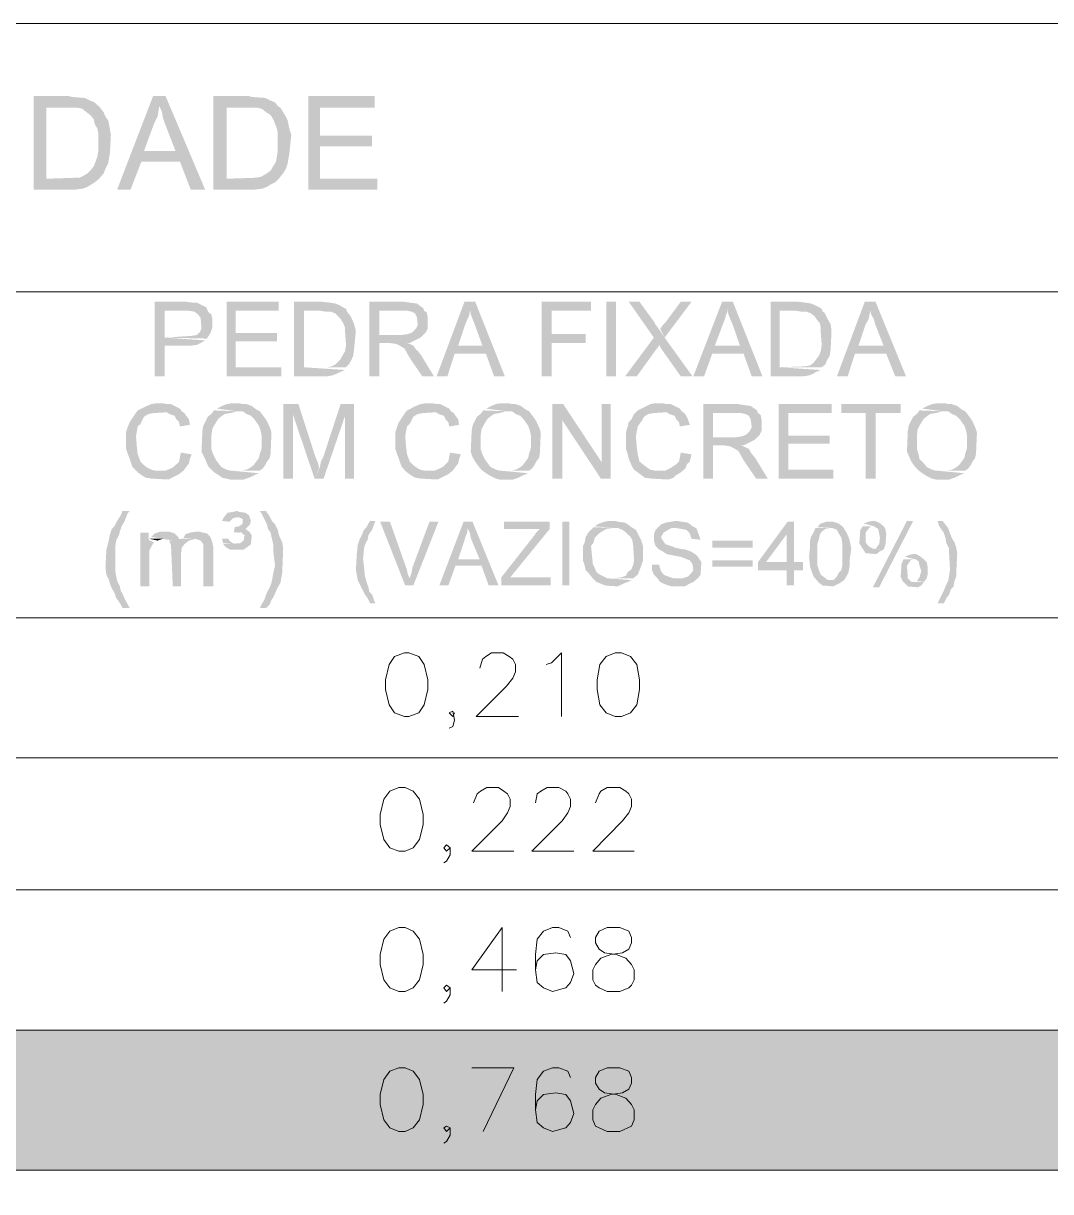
# Model space of a CAD drawing. Header units: feet. Extents: x 203667 to 205527, y 9204857 to 9205156.
# Drawn here: x 204248.004 to 204249.654, y 9205142.311 to 9205144.187 of the extents above; entities that cross this region are included whole.
import ezdxf

# ---------------------------------------------------------------- set-up
doc = ezdxf.new("R2010")
doc.units = ezdxf.units.FT
doc.header["$LTSCALE"] = 0.3
doc.header["$MEASUREMENT"] = 0
doc.layers.add('CALÇADA', color=3, linetype='Continuous')
doc.layers.add('DRENAGEM a executar', color=242, linetype='Continuous', lineweight=30)

msp = doc.modelspace()

# ---------------------------------------------------------------- hatches: boundary and pattern name
at = {"layer": 'CALÇADA'}
h = msp.add_hatch(color=1, dxfattribs=at)
h.dxf.hatch_style = 1
h.paths.add_polyline_path([(204249.5493, 9205142.5705), (204239.2705, 9205142.5705), (204239.2705, 9205142.3455), (204249.5493, 9205142.3455)])
h.paths.add_polyline_path([(204251.0814, 9205142.5705), (204249.5493, 9205142.5705), (204249.5493, 9205142.3455), (204251.0814, 9205142.3455)])
at = {"layer": 'DRENAGEM a executar', "lineweight": 20}
for points in [[(204248.0721, 9205144.0705), (204248.0201, 9205144.0705), (204248.0201, 9205143.9205), (204248.0879, 9205143.9205), (204248.0995, 9205143.922), (204248.1067, 9205143.9249), (204248.1139, 9205143.9292), (204248.1182, 9205143.9321), (204248.1254, 9205143.9378), (204248.0403, 9205143.9378), (204248.0403, 9205144.0518), (204248.0721, 9205144.0518), (204248.124, 9205144.0547), (204248.1182, 9205144.0604), (204248.111, 9205144.0633), (204248.1023, 9205144.0676), (204248.0821, 9205144.0691), (204248.0764, 9205144.0705)], [(204248.124, 9205144.0547), (204248.0721, 9205144.0518), (204248.0908, 9205144.0518), (204248.098, 9205144.0503), (204248.1052, 9205144.0446), (204248.111, 9205144.0402), (204248.1168, 9205144.033), (204248.1182, 9205144.0258), (204248.1225, 9205144.0186), (204248.124, 9205144.01), (204248.124, 9205143.9826), (204248.1225, 9205143.9739), (204248.1196, 9205143.9652), (204248.1168, 9205143.958), (204248.111, 9205143.9508), (204248.1067, 9205143.9465), (204248.0995, 9205143.9422), (204248.0937, 9205143.9393), (204248.085, 9205143.9393), (204248.0403, 9205143.9378), (204248.1254, 9205143.9378), (204248.1326, 9205143.9465), (204248.1355, 9205143.9537), (204248.1398, 9205143.9624), (204248.1413, 9205143.971), (204248.1427, 9205143.9797), (204248.1442, 9205144.0085), (204248.1427, 9205144.0172), (204248.1413, 9205144.0244), (204248.1398, 9205144.0316), (204248.1355, 9205144.0374), (204248.1326, 9205144.0446), (204248.1269, 9205144.0518)], [(204248.2321, 9205144.0705), (204248.212, 9205144.0705), (204248.1543, 9205143.9205), (204248.1759, 9205143.9205), (204248.1932, 9205143.9652), (204248.2552, 9205143.9652), (204248.1975, 9205143.9826), (204248.2134, 9205144.0258), (204248.2192, 9205144.0374), (204248.2206, 9205144.046), (204248.2221, 9205144.0547)], [(204248.2321, 9205144.0705), (204248.2221, 9205144.0547), (204248.2264, 9205144.0446), (204248.2278, 9205144.0359), (204248.2307, 9205144.0273), (204248.248, 9205143.9826), (204248.1975, 9205143.9826), (204248.2552, 9205143.9652), (204248.2725, 9205143.9205), (204248.2956, 9205143.9205)], [(204248.3605, 9205144.0705), (204248.3086, 9205144.0705), (204248.3086, 9205143.9205), (204248.3764, 9205143.9205), (204248.3879, 9205143.922), (204248.3951, 9205143.9249), (204248.4023, 9205143.9292), (204248.4081, 9205143.9321), (204248.4139, 9205143.9378), (204248.3302, 9205143.9378), (204248.3302, 9205144.0518), (204248.3605, 9205144.0518), (204248.4124, 9205144.0547), (204248.4081, 9205144.0604), (204248.4009, 9205144.0633), (204248.3922, 9205144.0676), (204248.3706, 9205144.0691), (204248.3663, 9205144.0705)], [(204248.4124, 9205144.0547), (204248.3605, 9205144.0518), (204248.3793, 9205144.0518), (204248.3865, 9205144.0503), (204248.3937, 9205144.0446), (204248.4009, 9205144.0402), (204248.4052, 9205144.033), (204248.4081, 9205144.0258), (204248.411, 9205144.0186), (204248.4124, 9205144.01), (204248.4124, 9205143.9826), (204248.411, 9205143.9739), (204248.4096, 9205143.9652), (204248.4052, 9205143.958), (204248.4009, 9205143.9508), (204248.3951, 9205143.9465), (204248.385, 9205143.9407), (204248.3749, 9205143.9393), (204248.3302, 9205143.9378), (204248.4139, 9205143.9378), (204248.4211, 9205143.9465), (204248.4254, 9205143.9537), (204248.4283, 9205143.9624), (204248.4297, 9205143.971), (204248.4312, 9205143.9797), (204248.4341, 9205144.0085), (204248.4312, 9205144.0172), (204248.4297, 9205144.0244), (204248.4283, 9205144.0316), (204248.4254, 9205144.0374), (204248.4211, 9205144.0446), (204248.4168, 9205144.0518)], [(204248.5682, 9205144.0705), (204248.4615, 9205144.0705), (204248.4615, 9205143.9205), (204248.5725, 9205143.9205), (204248.5725, 9205143.9378), (204248.4802, 9205143.9378), (204248.4802, 9205143.9898), (204248.5639, 9205143.9898), (204248.5639, 9205144.0071), (204248.4802, 9205144.0071), (204248.4802, 9205144.0518), (204248.5682, 9205144.0518)], [(204248.261, 9205143.7402), (204248.2148, 9205143.7402), (204248.2148, 9205143.6205), (204248.2307, 9205143.6205), (204248.2307, 9205143.6696), (204248.2725, 9205143.6696), (204248.2826, 9205143.671), (204248.2884, 9205143.6739), (204248.2956, 9205143.6782), (204248.2307, 9205143.6826), (204248.2307, 9205143.7258), (204248.2999, 9205143.7258), (204248.2971, 9205143.7316), (204248.2913, 9205143.7345), (204248.2826, 9205143.7388), (204248.2754, 9205143.7388), (204248.2653, 9205143.7402)], [(204248.4139, 9205143.7402), (204248.3302, 9205143.7402), (204248.3302, 9205143.6205), (204248.4182, 9205143.6205), (204248.4182, 9205143.635), (204248.3446, 9205143.635), (204248.3446, 9205143.6768), (204248.411, 9205143.6768), (204248.411, 9205143.6898), (204248.3446, 9205143.6898), (204248.3446, 9205143.7258), (204248.4139, 9205143.7258)], [(204248.4802, 9205143.7402), (204248.4384, 9205143.7402), (204248.4384, 9205143.6205), (204248.4918, 9205143.6205), (204248.5004, 9205143.622), (204248.5076, 9205143.6249), (204248.5134, 9205143.6277), (204248.5206, 9205143.6306), (204248.4543, 9205143.635), (204248.4543, 9205143.7258), (204248.4802, 9205143.7258), (204248.5221, 9205143.7287), (204248.5163, 9205143.7316), (204248.512, 9205143.7345), (204248.5047, 9205143.7374), (204248.4961, 9205143.7388), (204248.4831, 9205143.7402)], [(204248.6115, 9205143.7402), (204248.5596, 9205143.7402), (204248.5596, 9205143.6205), (204248.5754, 9205143.6205), (204248.5754, 9205143.6739), (204248.6245, 9205143.6739), (204248.6302, 9205143.6768), (204248.636, 9205143.6797), (204248.6418, 9205143.6826), (204248.6461, 9205143.6869), (204248.5754, 9205143.6869), (204248.5754, 9205143.7258), (204248.6115, 9205143.7258), (204248.6461, 9205143.7301), (204248.6418, 9205143.733), (204248.636, 9205143.7374), (204248.6245, 9205143.7388), (204248.6158, 9205143.7402)], [(204248.7297, 9205143.7402), (204248.7124, 9205143.7402), (204248.6677, 9205143.6205), (204248.685, 9205143.6205), (204248.6966, 9205143.6566), (204248.747, 9205143.6566), (204248.7023, 9205143.6696), (204248.7139, 9205143.7042), (204248.7168, 9205143.7114), (204248.7196, 9205143.7172), (204248.7211, 9205143.7244), (204248.7211, 9205143.7287)], [(204248.7297, 9205143.7402), (204248.7211, 9205143.7287), (204248.7225, 9205143.7201), (204248.7254, 9205143.7128), (204248.7283, 9205143.7056), (204248.7413, 9205143.6696), (204248.7023, 9205143.6696), (204248.747, 9205143.6566), (204248.76, 9205143.6205), (204248.7773, 9205143.6205)], [(204248.9158, 9205143.7402), (204248.8365, 9205143.7402), (204248.8365, 9205143.6205), (204248.8523, 9205143.6205), (204248.8523, 9205143.6739), (204248.9071, 9205143.6739), (204248.9071, 9205143.6883), (204248.8523, 9205143.6883), (204248.8523, 9205143.7258), (204248.9158, 9205143.7258)], [(204248.9562, 9205143.6205), (204248.9562, 9205143.7402), (204248.9403, 9205143.7402), (204248.9403, 9205143.6205)], [(204248.9937, 9205143.7402), (204248.9764, 9205143.7402), (204249.0168, 9205143.6826), (204249.0254, 9205143.671), (204249.0283, 9205143.6652), (204249.06, 9205143.6205), (204249.0788, 9205143.6205), (204249.0341, 9205143.6826), (204249.0254, 9205143.6955), (204249.0182, 9205143.7056), (204249.0168, 9205143.7085)], [(204249.0773, 9205143.7402), (204249.06, 9205143.7402), (204249.0355, 9205143.7071), (204249.0312, 9205143.7027), (204249.0269, 9205143.697), (204249.0341, 9205143.6826)], [(204249.1437, 9205143.7402), (204249.1264, 9205143.7402), (204249.0802, 9205143.6205), (204249.0975, 9205143.6205), (204249.1105, 9205143.6566), (204249.161, 9205143.6566), (204249.1148, 9205143.6696), (204249.1278, 9205143.7042), (204249.1307, 9205143.7114), (204249.1321, 9205143.7172), (204249.135, 9205143.7244), (204249.135, 9205143.7287)], [(204249.1437, 9205143.7402), (204249.135, 9205143.7287), (204249.1365, 9205143.7201), (204249.1394, 9205143.7128), (204249.1437, 9205143.7027), (204249.1552, 9205143.6696), (204249.1148, 9205143.6696), (204249.161, 9205143.6566), (204249.174, 9205143.6205), (204249.1913, 9205143.6205)], [(204249.2446, 9205143.7402), (204249.2043, 9205143.7402), (204249.2043, 9205143.6205), (204249.2576, 9205143.6205), (204249.2663, 9205143.622), (204249.2735, 9205143.6249), (204249.2778, 9205143.6277), (204249.285, 9205143.6306), (204249.2187, 9205143.635), (204249.2187, 9205143.7258), (204249.2446, 9205143.7258), (204249.2865, 9205143.7287), (204249.2821, 9205143.7316), (204249.2764, 9205143.7345), (204249.2692, 9205143.7374), (204249.2605, 9205143.7388), (204249.249, 9205143.7402)], [(204249.373, 9205143.7402), (204249.3557, 9205143.7402), (204249.311, 9205143.6205), (204249.3283, 9205143.6205), (204249.3398, 9205143.6566), (204249.3903, 9205143.6566), (204249.3456, 9205143.6696), (204249.3571, 9205143.7042), (204249.3615, 9205143.7114), (204249.3629, 9205143.7172), (204249.3644, 9205143.7244), (204249.3644, 9205143.7287)], [(204249.373, 9205143.7402), (204249.3644, 9205143.7287), (204249.3658, 9205143.7201), (204249.3701, 9205143.7128), (204249.373, 9205143.7027), (204249.386, 9205143.6696), (204249.3456, 9205143.6696), (204249.3903, 9205143.6566), (204249.4047, 9205143.6205), (204249.422, 9205143.6205)], [(204248.2999, 9205143.7258), (204248.2624, 9205143.7258), (204248.2696, 9205143.7258), (204248.2783, 9205143.7244), (204248.2841, 9205143.7201), (204248.2884, 9205143.7143), (204248.2898, 9205143.697), (204248.287, 9205143.6912), (204248.2826, 9205143.6869), (204248.274, 9205143.6854), (204248.2307, 9205143.6826), (204248.2985, 9205143.6811), (204248.3043, 9205143.6898), (204248.3071, 9205143.6984), (204248.3071, 9205143.7128), (204248.3057, 9205143.7201), (204248.3014, 9205143.7229)], [(204248.5221, 9205143.7287), (204248.4802, 9205143.7258), (204248.4889, 9205143.7244), (204248.4975, 9205143.7244), (204248.5047, 9205143.7215), (204248.5091, 9205143.7172), (204248.5134, 9205143.7128), (204248.5177, 9205143.7056), (204248.5206, 9205143.6984), (204248.5206, 9205143.6912), (204248.5221, 9205143.671), (204248.5206, 9205143.6609), (204248.5163, 9205143.6537), (204248.5134, 9205143.6479), (204248.5091, 9205143.6436), (204248.5047, 9205143.6393), (204248.499, 9205143.6364), (204248.4918, 9205143.635), (204248.4543, 9205143.635), (204248.5221, 9205143.635), (204248.5264, 9205143.6393), (204248.5307, 9205143.6465), (204248.5336, 9205143.6537), (204248.535, 9205143.6638), (204248.5379, 9205143.6941), (204248.535, 9205143.7042), (204248.5321, 9205143.7114), (204248.5293, 9205143.7172), (204248.5249, 9205143.7229), (204248.5235, 9205143.7244)], [(204248.6461, 9205143.7301), (204248.6115, 9205143.7258), (204248.6201, 9205143.7258), (204248.6273, 9205143.7244), (204248.6331, 9205143.7215), (204248.636, 9205143.7157), (204248.6374, 9205143.7027), (204248.6345, 9205143.697), (204248.6288, 9205143.6912), (204248.6216, 9205143.6883), (204248.6115, 9205143.6869), (204248.5754, 9205143.6869), (204248.6461, 9205143.6869), (204248.6504, 9205143.6912), (204248.6533, 9205143.697), (204248.6533, 9205143.7157), (204248.6519, 9205143.7229), (204248.6475, 9205143.7258)], [(204249.2865, 9205143.7287), (204249.2446, 9205143.7258), (204249.2533, 9205143.7244), (204249.262, 9205143.7244), (204249.2692, 9205143.7215), (204249.2749, 9205143.7172), (204249.2778, 9205143.7128), (204249.2836, 9205143.7056), (204249.285, 9205143.6984), (204249.285, 9205143.6912), (204249.2865, 9205143.671), (204249.285, 9205143.6609), (204249.2821, 9205143.6537), (204249.2778, 9205143.6479), (204249.2735, 9205143.6422), (204249.2677, 9205143.6378), (204249.2591, 9205143.6364), (204249.2187, 9205143.635), (204249.2865, 9205143.635), (204249.2922, 9205143.6393), (204249.2951, 9205143.6465), (204249.2995, 9205143.6537), (204249.3009, 9205143.6638), (204249.3023, 9205143.6941), (204249.3009, 9205143.7042), (204249.2966, 9205143.7114), (204249.2937, 9205143.7172), (204249.2908, 9205143.7229), (204249.2879, 9205143.7244)], [(204249.0168, 9205143.6826), (204248.9706, 9205143.6205), (204248.9894, 9205143.6205), (204249.0196, 9205143.6624), (204249.024, 9205143.6681), (204249.0254, 9205143.671)], [(204248.6201, 9205143.6739), (204248.5927, 9205143.6739), (204248.6028, 9205143.6725), (204248.6086, 9205143.6696), (204248.6158, 9205143.6652), (204248.6187, 9205143.6609), (204248.6216, 9205143.6551), (204248.6259, 9205143.6479), (204248.6446, 9205143.6205), (204248.6634, 9205143.6205), (204248.6432, 9205143.6537), (204248.6389, 9205143.6595), (204248.6345, 9205143.6638), (204248.6302, 9205143.6696), (204248.6245, 9205143.6725)], [(204248.2235, 9205143.5773), (204248.2177, 9205143.5773), (204248.2091, 9205143.5758), (204248.2019, 9205143.5729), (204248.1932, 9205143.5686), (204248.1874, 9205143.5657), (204248.1831, 9205143.56), (204248.1773, 9205143.5513), (204248.1745, 9205143.547), (204248.1716, 9205143.5398), (204248.1687, 9205143.5311), (204248.1687, 9205143.5037), (204248.1716, 9205143.4951), (204248.1745, 9205143.4878), (204248.1788, 9205143.4749), (204248.1831, 9205143.4705), (204248.1874, 9205143.4662), (204248.2221, 9205143.4691), (204248.2148, 9205143.4691), (204248.2091, 9205143.4705), (204248.2033, 9205143.4734), (204248.1975, 9205143.4777), (204248.1918, 9205143.4835), (204248.1874, 9205143.4951), (204248.186, 9205143.5066), (204248.1846, 9205143.5239), (204248.186, 9205143.5326), (204248.1874, 9205143.5398), (204248.1918, 9205143.5441), (204248.1946, 9205143.5499), (204248.1975, 9205143.5556), (204248.2047, 9205143.56), (204248.2134, 9205143.5614), (204248.2581, 9205143.5643), (204248.2552, 9205143.5686), (204248.2466, 9205143.5729), (204248.2408, 9205143.5758), (204248.235, 9205143.5758), (204248.2278, 9205143.5773)], [(204248.3475, 9205143.5773), (204248.3389, 9205143.5773), (204248.3302, 9205143.5758), (204248.323, 9205143.5729), (204248.3144, 9205143.5686), (204248.3475, 9205143.5643), (204248.3562, 9205143.5643), (204248.362, 9205143.56), (204248.3692, 9205143.5571), (204248.3749, 9205143.5513), (204248.3778, 9205143.547), (204248.3821, 9205143.5412), (204248.385, 9205143.5326), (204248.3865, 9205143.5253), (204248.3865, 9205143.5051), (204248.3836, 9205143.4965), (204248.3821, 9205143.4893), (204248.3778, 9205143.4835), (204248.3735, 9205143.4777), (204248.3677, 9205143.4734), (204248.362, 9205143.4705), (204248.3562, 9205143.4691), (204248.3446, 9205143.4691), (204248.3836, 9205143.4691), (204248.3879, 9205143.472), (204248.3922, 9205143.4777), (204248.3951, 9205143.4835), (204248.3995, 9205143.4893), (204248.4009, 9205143.4965), (204248.4023, 9205143.5297), (204248.4009, 9205143.5354), (204248.3951, 9205143.5484), (204248.3922, 9205143.5527), (204248.3879, 9205143.5585), (204248.3836, 9205143.5643), (204248.3778, 9205143.5672), (204248.3706, 9205143.5729), (204248.362, 9205143.5758), (204248.3562, 9205143.5758), (204248.3504, 9205143.5773)], [(204248.4456, 9205143.5758), (204248.4211, 9205143.5758), (204248.4211, 9205143.4561), (204248.437, 9205143.4561), (204248.437, 9205143.5585)], [(204248.4456, 9205143.5758), (204248.437, 9205143.5585), (204248.4716, 9205143.4561), (204248.4788, 9205143.4734), (204248.4773, 9205143.4806), (204248.473, 9205143.4907)], [(204248.535, 9205143.5758), (204248.5134, 9205143.5758), (204248.486, 9205143.4922), (204248.4817, 9205143.4835), (204248.4802, 9205143.4749), (204248.4716, 9205143.4561), (204248.486, 9205143.4561), (204248.5206, 9205143.5571)], [(204248.535, 9205143.5758), (204248.5206, 9205143.5571), (204248.5206, 9205143.4561), (204248.535, 9205143.4561)], [(204248.6562, 9205143.5773), (204248.6504, 9205143.5773), (204248.6418, 9205143.5758), (204248.6345, 9205143.5729), (204248.6259, 9205143.5686), (204248.6201, 9205143.5657), (204248.6158, 9205143.56), (204248.61, 9205143.5513), (204248.6071, 9205143.547), (204248.6043, 9205143.5398), (204248.6014, 9205143.5311), (204248.6014, 9205143.5037), (204248.6043, 9205143.4951), (204248.6071, 9205143.4878), (204248.6115, 9205143.4749), (204248.6158, 9205143.4705), (204248.6201, 9205143.4662), (204248.6547, 9205143.4691), (204248.6475, 9205143.4691), (204248.6418, 9205143.4705), (204248.636, 9205143.4734), (204248.6302, 9205143.4777), (204248.6245, 9205143.4835), (204248.6201, 9205143.4951), (204248.6187, 9205143.5066), (204248.6172, 9205143.5239), (204248.6187, 9205143.5326), (204248.6201, 9205143.5398), (204248.6245, 9205143.5441), (204248.6273, 9205143.5499), (204248.6302, 9205143.5556), (204248.6374, 9205143.56), (204248.6461, 9205143.5614), (204248.6908, 9205143.5643), (204248.6879, 9205143.5686), (204248.6793, 9205143.5729), (204248.6735, 9205143.5758), (204248.6677, 9205143.5758), (204248.6605, 9205143.5773)], [(204248.7802, 9205143.5773), (204248.7716, 9205143.5773), (204248.7629, 9205143.5758), (204248.7557, 9205143.5729), (204248.747, 9205143.5686), (204248.7802, 9205143.5643), (204248.7889, 9205143.5643), (204248.7946, 9205143.56), (204248.8019, 9205143.5571), (204248.8076, 9205143.5513), (204248.8105, 9205143.547), (204248.8148, 9205143.5412), (204248.8177, 9205143.5326), (204248.8192, 9205143.5253), (204248.8192, 9205143.5051), (204248.8163, 9205143.4965), (204248.8148, 9205143.4893), (204248.8105, 9205143.4835), (204248.8062, 9205143.4777), (204248.8004, 9205143.4734), (204248.7946, 9205143.4705), (204248.7889, 9205143.4691), (204248.7773, 9205143.4691), (204248.8163, 9205143.4691), (204248.8206, 9205143.472), (204248.8249, 9205143.4777), (204248.8278, 9205143.4835), (204248.8321, 9205143.4893), (204248.8336, 9205143.4965), (204248.835, 9205143.5297), (204248.8336, 9205143.5354), (204248.8278, 9205143.5484), (204248.8249, 9205143.5527), (204248.8206, 9205143.5585), (204248.8163, 9205143.5643), (204248.8105, 9205143.5672), (204248.8033, 9205143.5729), (204248.7946, 9205143.5758), (204248.7889, 9205143.5758), (204248.7831, 9205143.5773)], [(204248.8711, 9205143.5758), (204248.8538, 9205143.5758), (204248.8538, 9205143.4561), (204248.8696, 9205143.4561), (204248.8696, 9205143.5499)], [(204248.8711, 9205143.5758), (204248.8696, 9205143.5499), (204248.9317, 9205143.4561), (204248.9331, 9205143.4821)], [(204248.9475, 9205143.5758), (204248.9331, 9205143.5758), (204248.9331, 9205143.4821), (204248.9317, 9205143.4561), (204248.9475, 9205143.4561)], [(204249.0269, 9205143.5773), (204249.0196, 9205143.5773), (204249.011, 9205143.5758), (204249.0052, 9205143.5729), (204248.9966, 9205143.5686), (204248.9908, 9205143.5657), (204248.985, 9205143.56), (204248.9807, 9205143.5513), (204248.9764, 9205143.547), (204248.9749, 9205143.5398), (204248.972, 9205143.5311), (204248.972, 9205143.5037), (204248.9749, 9205143.4951), (204248.9764, 9205143.4878), (204248.9821, 9205143.4749), (204248.985, 9205143.4705), (204248.9908, 9205143.4662), (204249.0254, 9205143.4691), (204249.0182, 9205143.4691), (204249.011, 9205143.4705), (204249.0067, 9205143.4734), (204249.0009, 9205143.4777), (204248.9937, 9205143.4835), (204248.9908, 9205143.4951), (204248.9894, 9205143.5066), (204248.9879, 9205143.5239), (204248.9894, 9205143.5326), (204248.9908, 9205143.5398), (204248.9937, 9205143.5441), (204248.998, 9205143.5499), (204249.0009, 9205143.5556), (204249.0081, 9205143.56), (204249.0168, 9205143.5614), (204249.0615, 9205143.5643), (204249.0586, 9205143.5686), (204249.0499, 9205143.5729), (204249.0442, 9205143.5758), (204249.037, 9205143.5758), (204249.0312, 9205143.5773)], [(204249.148, 9205143.5758), (204249.0961, 9205143.5758), (204249.0961, 9205143.4561), (204249.112, 9205143.4561), (204249.112, 9205143.5095), (204249.161, 9205143.5095), (204249.1668, 9205143.5124), (204249.1725, 9205143.5152), (204249.1783, 9205143.5181), (204249.1826, 9205143.5225), (204249.112, 9205143.5225), (204249.112, 9205143.5614), (204249.148, 9205143.5614), (204249.1826, 9205143.5657), (204249.1783, 9205143.5686), (204249.1725, 9205143.5729), (204249.161, 9205143.5744), (204249.1523, 9205143.5758)], [(204249.3023, 9205143.5758), (204249.2172, 9205143.5758), (204249.2172, 9205143.4561), (204249.3052, 9205143.4561), (204249.3052, 9205143.4705), (204249.2331, 9205143.4705), (204249.2331, 9205143.5124), (204249.2995, 9205143.5124), (204249.2995, 9205143.5253), (204249.2331, 9205143.5253), (204249.2331, 9205143.5614), (204249.3023, 9205143.5614)], [(204249.4134, 9205143.5758), (204249.3182, 9205143.5758), (204249.3182, 9205143.5614), (204249.3571, 9205143.5614), (204249.3571, 9205143.4561), (204249.373, 9205143.4561), (204249.373, 9205143.5614), (204249.4134, 9205143.5614)], [(204249.4812, 9205143.5773), (204249.4725, 9205143.5773), (204249.4639, 9205143.5758), (204249.4567, 9205143.5729), (204249.448, 9205143.5686), (204249.4812, 9205143.5643), (204249.4898, 9205143.5643), (204249.4956, 9205143.56), (204249.5028, 9205143.5571), (204249.5086, 9205143.5513), (204249.5115, 9205143.547), (204249.5158, 9205143.5412), (204249.5187, 9205143.5326), (204249.5201, 9205143.5253), (204249.5201, 9205143.5051), (204249.5172, 9205143.4965), (204249.5158, 9205143.4893), (204249.5115, 9205143.4835), (204249.5071, 9205143.4777), (204249.5014, 9205143.4734), (204249.4956, 9205143.4705), (204249.4898, 9205143.4691), (204249.4783, 9205143.4691), (204249.5172, 9205143.4691), (204249.5216, 9205143.472), (204249.5259, 9205143.4777), (204249.5288, 9205143.4835), (204249.5331, 9205143.4893), (204249.5345, 9205143.4965), (204249.536, 9205143.5297), (204249.5345, 9205143.5354), (204249.5288, 9205143.5484), (204249.5259, 9205143.5527), (204249.5216, 9205143.5585), (204249.5172, 9205143.5643), (204249.5115, 9205143.5672), (204249.5043, 9205143.5729), (204249.4956, 9205143.5758), (204249.4898, 9205143.5758), (204249.4841, 9205143.5773)], [(204248.2581, 9205143.5643), (204248.2235, 9205143.5643), (204248.2321, 9205143.5643), (204248.2379, 9205143.56), (204248.2466, 9205143.5571), (204248.2495, 9205143.5513), (204248.2538, 9205143.547), (204248.2552, 9205143.5398), (204248.2711, 9205143.5426), (204248.2696, 9205143.5513), (204248.2653, 9205143.5571), (204248.2624, 9205143.5614)], [(204248.31, 9205143.5657), (204248.3057, 9205143.56), (204248.2999, 9205143.5556), (204248.2971, 9205143.5499), (204248.2927, 9205143.5412), (204248.2913, 9205143.5326), (204248.2898, 9205143.4994), (204248.2956, 9205143.4878), (204248.2985, 9205143.4806), (204248.3014, 9205143.4749), (204248.3057, 9205143.4705), (204248.31, 9205143.4662), (204248.3172, 9205143.4619), (204248.323, 9205143.4576), (204248.3302, 9205143.4561), (204248.336, 9205143.4547), (204248.3576, 9205143.4547), (204248.3663, 9205143.4576), (204248.3749, 9205143.4619), (204248.3821, 9205143.4648), (204248.336, 9205143.4691), (204248.3302, 9205143.4705), (204248.3216, 9205143.4749), (204248.3172, 9205143.4806), (204248.3129, 9205143.4864), (204248.3086, 9205143.4951), (204248.3057, 9205143.5037), (204248.3057, 9205143.5253), (204248.3071, 9205143.5354), (204248.31, 9205143.5412), (204248.3144, 9205143.5484), (204248.3172, 9205143.5527), (204248.323, 9205143.5571), (204248.3273, 9205143.56), (204248.336, 9205143.5614), (204248.3475, 9205143.5643)], [(204248.6908, 9205143.5643), (204248.6562, 9205143.5643), (204248.6648, 9205143.5643), (204248.6706, 9205143.56), (204248.6793, 9205143.5571), (204248.6821, 9205143.5513), (204248.6865, 9205143.547), (204248.6879, 9205143.5398), (204248.7038, 9205143.5426), (204248.7023, 9205143.5513), (204248.698, 9205143.5571), (204248.6951, 9205143.5614)], [(204248.7427, 9205143.5657), (204248.7384, 9205143.56), (204248.7326, 9205143.5556), (204248.7297, 9205143.5499), (204248.7254, 9205143.5412), (204248.724, 9205143.5326), (204248.7225, 9205143.4994), (204248.7254, 9205143.4907), (204248.7297, 9205143.4835), (204248.7326, 9205143.4792), (204248.737, 9205143.4734), (204248.7413, 9205143.4691), (204248.747, 9205143.4648), (204248.7543, 9205143.4604), (204248.7629, 9205143.4561), (204248.7687, 9205143.4547), (204248.7903, 9205143.4547), (204248.799, 9205143.4576), (204248.8076, 9205143.4619), (204248.8148, 9205143.4648), (204248.7687, 9205143.4691), (204248.7629, 9205143.4705), (204248.7543, 9205143.4749), (204248.7499, 9205143.4806), (204248.7456, 9205143.4864), (204248.7413, 9205143.4951), (204248.7384, 9205143.5037), (204248.7384, 9205143.5253), (204248.7398, 9205143.5354), (204248.7427, 9205143.5412), (204248.747, 9205143.5484), (204248.7499, 9205143.5527), (204248.7557, 9205143.5571), (204248.76, 9205143.56), (204248.7687, 9205143.5614), (204248.7802, 9205143.5643)], [(204249.0615, 9205143.5643), (204249.0269, 9205143.5643), (204249.0355, 9205143.5643), (204249.0413, 9205143.56), (204249.0499, 9205143.5571), (204249.0528, 9205143.5513), (204249.0571, 9205143.547), (204249.0586, 9205143.5398), (204249.0745, 9205143.5426), (204249.0716, 9205143.5513), (204249.0687, 9205143.5571), (204249.0658, 9205143.5614)], [(204249.1826, 9205143.5657), (204249.148, 9205143.5614), (204249.1567, 9205143.5614), (204249.1639, 9205143.56), (204249.1696, 9205143.5571), (204249.1725, 9205143.5513), (204249.174, 9205143.5383), (204249.1711, 9205143.5326), (204249.1653, 9205143.5268), (204249.1581, 9205143.5239), (204249.148, 9205143.5225), (204249.112, 9205143.5225), (204249.1826, 9205143.5225), (204249.187, 9205143.5268), (204249.1898, 9205143.5326), (204249.1898, 9205143.5513), (204249.1884, 9205143.5585), (204249.1841, 9205143.5614)], [(204249.4437, 9205143.5657), (204249.4394, 9205143.56), (204249.4336, 9205143.5556), (204249.4307, 9205143.5499), (204249.4264, 9205143.5412), (204249.4249, 9205143.5326), (204249.4235, 9205143.4994), (204249.4307, 9205143.4835), (204249.4336, 9205143.4792), (204249.4379, 9205143.4734), (204249.4422, 9205143.4691), (204249.448, 9205143.4648), (204249.4552, 9205143.4604), (204249.4639, 9205143.4561), (204249.4696, 9205143.4547), (204249.4913, 9205143.4547), (204249.4999, 9205143.4576), (204249.5086, 9205143.4619), (204249.5158, 9205143.4648), (204249.4696, 9205143.4691), (204249.4639, 9205143.4705), (204249.4552, 9205143.4749), (204249.4509, 9205143.4806), (204249.4437, 9205143.4878), (204249.4422, 9205143.4951), (204249.4394, 9205143.5037), (204249.4394, 9205143.5253), (204249.4408, 9205143.5354), (204249.4437, 9205143.5412), (204249.448, 9205143.5484), (204249.4509, 9205143.5527), (204249.4567, 9205143.5571), (204249.461, 9205143.56), (204249.4696, 9205143.5614), (204249.4812, 9205143.5643)], [(204248.2567, 9205143.4979), (204248.2552, 9205143.4907), (204248.2538, 9205143.4835), (204248.2495, 9205143.4792), (204248.2451, 9205143.4749), (204248.2394, 9205143.472), (204248.2321, 9205143.4691), (204248.2221, 9205143.4691), (204248.1874, 9205143.4662), (204248.1932, 9205143.4619), (204248.2004, 9205143.4576), (204248.2105, 9205143.4561), (204248.2365, 9205143.4547), (204248.248, 9205143.4604), (204248.2538, 9205143.4633), (204248.261, 9205143.4691), (204248.2653, 9205143.4749), (204248.2696, 9205143.4806), (204248.2711, 9205143.4878), (204248.274, 9205143.4951)], [(204248.6894, 9205143.4979), (204248.6879, 9205143.4907), (204248.6865, 9205143.4835), (204248.6821, 9205143.4792), (204248.6778, 9205143.4749), (204248.672, 9205143.472), (204248.6648, 9205143.4691), (204248.6547, 9205143.4691), (204248.6201, 9205143.4662), (204248.6259, 9205143.4619), (204248.6331, 9205143.4576), (204248.6432, 9205143.4561), (204248.6692, 9205143.4547), (204248.6807, 9205143.4604), (204248.6865, 9205143.4633), (204248.6937, 9205143.4691), (204248.698, 9205143.4749), (204248.7023, 9205143.4806), (204248.7038, 9205143.4878), (204248.7067, 9205143.4951)], [(204249.06, 9205143.4979), (204249.0586, 9205143.4907), (204249.0571, 9205143.4835), (204249.0528, 9205143.4792), (204249.0442, 9205143.4734), (204249.0355, 9205143.4691), (204249.0254, 9205143.4691), (204248.9908, 9205143.4662), (204248.9966, 9205143.4619), (204249.0023, 9205143.4576), (204249.0139, 9205143.4561), (204249.0398, 9205143.4547), (204249.0485, 9205143.4576), (204249.0528, 9205143.4619), (204249.06, 9205143.4662), (204249.0672, 9205143.472), (204249.0701, 9205143.4792), (204249.0745, 9205143.4835), (204249.0773, 9205143.4951)], [(204249.1567, 9205143.5095), (204249.1293, 9205143.5095), (204249.1394, 9205143.508), (204249.1451, 9205143.5051), (204249.1523, 9205143.5008), (204249.1552, 9205143.4965), (204249.1581, 9205143.4907), (204249.1624, 9205143.4835), (204249.1812, 9205143.4561), (204249.1999, 9205143.4561), (204249.1797, 9205143.4893), (204249.1725, 9205143.4979), (204249.1696, 9205143.5037), (204249.1639, 9205143.5066), (204249.161, 9205143.508)], [(204248.1745, 9205143.4042), (204248.1629, 9205143.4042), (204248.16, 9205143.397), (204248.1543, 9205143.3883), (204248.1499, 9205143.3797), (204248.1456, 9205143.3753), (204248.1427, 9205143.3667), (204248.1413, 9205143.3595), (204248.1398, 9205143.3523), (204248.137, 9205143.3422), (204248.1355, 9205143.3133), (204248.137, 9205143.3018), (204248.1413, 9205143.2931), (204248.1427, 9205143.2874), (204248.1456, 9205143.2802), (204248.1499, 9205143.2729), (204248.1528, 9205143.2643), (204248.1571, 9205143.2585), (204248.16, 9205143.2542), (204248.1629, 9205143.2484), (204248.1745, 9205143.2484), (204248.1687, 9205143.2585), (204248.1658, 9205143.2643), (204248.1629, 9205143.2715), (204248.16, 9205143.2758), (204248.1586, 9205143.283), (204248.1543, 9205143.2917), (204248.1528, 9205143.2989), (204248.1514, 9205143.3076), (204248.1514, 9205143.3234), (204248.1514, 9205143.3306), (204248.1514, 9205143.3479), (204248.1528, 9205143.3566), (204248.1571, 9205143.3652), (204248.1586, 9205143.371), (204248.1615, 9205143.3797), (204248.1658, 9205143.3869), (204248.1687, 9205143.3941), (204248.1716, 9205143.4013)], [(204248.3475, 9205143.4042), (204248.3403, 9205143.4027), (204248.3317, 9205143.4013), (204248.3259, 9205143.3941), (204248.3504, 9205143.3941), (204248.3562, 9205143.3912), (204248.3562, 9205143.384), (204248.3504, 9205143.3797), (204248.3432, 9205143.3782), (204248.3418, 9205143.3696), (204248.3663, 9205143.371), (204248.3605, 9205143.3753), (204248.3677, 9205143.3826), (204248.3692, 9205143.3883), (204248.3663, 9205143.397), (204248.3605, 9205143.4013), (204248.3504, 9205143.4027)], [(204248.3937, 9205143.4042), (204248.3836, 9205143.4042), (204248.3865, 9205143.3999), (204248.3922, 9205143.3883), (204248.3951, 9205143.3826), (204248.3966, 9205143.3753), (204248.4009, 9205143.3696), (204248.4023, 9205143.3624), (204248.4038, 9205143.3566), (204248.4052, 9205143.3494), (204248.4052, 9205143.3393), (204248.4081, 9205143.3162), (204248.4052, 9205143.3047), (204248.4038, 9205143.296), (204248.4023, 9205143.2888), (204248.3995, 9205143.2816), (204248.3937, 9205143.2701), (204248.3908, 9205143.2614), (204248.3865, 9205143.2542), (204248.3836, 9205143.2484), (204248.3937, 9205143.2484), (204248.3995, 9205143.2542), (204248.4023, 9205143.2614), (204248.4052, 9205143.2657), (204248.4124, 9205143.2816), (204248.4168, 9205143.2888), (204248.4182, 9205143.2975), (204248.4196, 9205143.3047), (204248.4211, 9205143.3436), (204248.4196, 9205143.3537), (204248.4168, 9205143.3595), (204248.4139, 9205143.3667), (204248.4124, 9205143.3739), (204248.4081, 9205143.3826), (204248.4038, 9205143.3869), (204248.4009, 9205143.3927), (204248.3966, 9205143.3999), (204248.3951, 9205143.4013)], [(204248.3259, 9205143.3941), (204248.323, 9205143.3883), (204248.3346, 9205143.3869), (204248.3403, 9205143.3927), (204248.3475, 9205143.3941)], [(204248.5696, 9205143.3883), (204248.561, 9205143.3883), (204248.5581, 9205143.384), (204248.5552, 9205143.3782), (204248.5509, 9205143.3739), (204248.548, 9205143.3667), (204248.5437, 9205143.358), (204248.5408, 9205143.3494), (204248.5394, 9205143.335), (204248.5379, 9205143.309), (204248.5394, 9205143.3018), (204248.5408, 9205143.2931), (204248.5466, 9205143.2816), (204248.5495, 9205143.2758), (204248.5523, 9205143.2701), (204248.5567, 9205143.2643), (204248.561, 9205143.2556), (204248.5696, 9205143.2556), (204248.5668, 9205143.2614), (204248.5639, 9205143.2701), (204248.5596, 9205143.2744), (204248.5581, 9205143.2816), (204248.5552, 9205143.2902), (204248.5523, 9205143.3003), (204248.5509, 9205143.3148), (204248.5495, 9205143.3277), (204248.5509, 9205143.3422), (204248.5523, 9205143.3494), (204248.5567, 9205143.358), (204248.5581, 9205143.3652), (204248.5639, 9205143.3739), (204248.5682, 9205143.3854)], [(204248.5927, 9205143.3869), (204248.5769, 9205143.3869), (204248.6172, 9205143.2845), (204248.6245, 9205143.296), (204248.6216, 9205143.3018), (204248.6201, 9205143.309), (204248.6187, 9205143.3133)], [(204248.6706, 9205143.3869), (204248.6562, 9205143.3869), (204248.6288, 9205143.3133), (204248.6273, 9205143.3047), (204248.6245, 9205143.296), (204248.6172, 9205143.2845), (204248.6302, 9205143.2845)], [(204248.7254, 9205143.3869), (204248.711, 9205143.3869), (204248.672, 9205143.2845), (204248.6865, 9205143.2845), (204248.698, 9205143.3162), (204248.7398, 9205143.3162), (204248.7023, 9205143.3263), (204248.7124, 9205143.3566), (204248.7139, 9205143.3624), (204248.7168, 9205143.3696), (204248.7168, 9205143.3768)], [(204248.7254, 9205143.3869), (204248.7168, 9205143.3768), (204248.7211, 9205143.3696), (204248.7225, 9205143.3609), (204248.7254, 9205143.3537), (204248.737, 9205143.3263), (204248.7023, 9205143.3263), (204248.7398, 9205143.3162), (204248.7514, 9205143.2845), (204248.7672, 9205143.2845)], [(204248.8495, 9205143.3869), (204248.7759, 9205143.3869), (204248.7759, 9205143.3753), (204248.8336, 9205143.3753), (204248.8278, 9205143.3696), (204248.8249, 9205143.3652), (204248.7716, 9205143.2975), (204248.7716, 9205143.2845), (204248.8509, 9205143.2845), (204248.8509, 9205143.2975), (204248.786, 9205143.2975), (204248.7918, 9205143.3047), (204248.8495, 9205143.3753)], [(204248.8812, 9205143.2845), (204248.8812, 9205143.3869), (204248.8696, 9205143.3869), (204248.8696, 9205143.2845)], [(204248.9504, 9205143.3883), (204248.9446, 9205143.3883), (204248.9374, 9205143.3869), (204248.9288, 9205143.384), (204248.9216, 9205143.3797), (204248.9504, 9205143.3768), (204248.9591, 9205143.3768), (204248.9663, 9205143.3739), (204248.972, 9205143.3696), (204248.9793, 9205143.3624), (204248.9821, 9205143.358), (204248.9836, 9205143.3479), (204248.985, 9205143.3249), (204248.9836, 9205143.3177), (204248.9807, 9205143.3104), (204248.9749, 9205143.3061), (204248.972, 9205143.3003), (204248.9648, 9205143.2975), (204248.9504, 9205143.296), (204248.9836, 9205143.296), (204248.9908, 9205143.3018), (204248.9937, 9205143.309), (204248.9966, 9205143.3162), (204248.9995, 9205143.3249), (204248.9995, 9205143.3479), (204248.9966, 9205143.3566), (204248.9937, 9205143.3624), (204248.9908, 9205143.3681), (204248.9879, 9205143.3739), (204248.9807, 9205143.3782), (204248.9749, 9205143.3826), (204248.9706, 9205143.3854), (204248.9591, 9205143.3869), (204248.9547, 9205143.3883)], [(204249.0528, 9205143.3883), (204249.0442, 9205143.3869), (204249.0355, 9205143.3854), (204249.0283, 9205143.3826), (204249.024, 9205143.3782), (204249.0196, 9205143.3739), (204249.0168, 9205143.3667), (204249.0168, 9205143.3566), (204249.0196, 9205143.3479), (204249.0254, 9205143.3422), (204249.0312, 9205143.3393), (204249.037, 9205143.335), (204249.0442, 9205143.3335), (204249.0514, 9205143.3321), (204249.06, 9205143.3306), (204249.0672, 9205143.3277), (204249.0745, 9205143.3249), (204249.0788, 9205143.3191), (204249.0802, 9205143.309), (204249.0773, 9205143.3047), (204249.0716, 9205143.2989), (204249.0629, 9205143.296), (204249.0225, 9205143.296), (204249.0269, 9205143.2902), (204249.0326, 9205143.2874), (204249.0398, 9205143.2845), (204249.0456, 9205143.283), (204249.0658, 9205143.283), (204249.0745, 9205143.2874), (204249.0802, 9205143.2902), (204249.0874, 9205143.296), (204249.0918, 9205143.3018), (204249.0932, 9205143.322), (204249.0874, 9205143.3306), (204249.0831, 9205143.335), (204249.0759, 9205143.3393), (204249.0672, 9205143.3422), (204249.0586, 9205143.3436), (204249.0514, 9205143.3451), (204249.0442, 9205143.3479), (204249.0355, 9205143.3508), (204249.0312, 9205143.3566), (204249.0283, 9205143.3624), (204249.0326, 9205143.3696), (204249.0398, 9205143.3739), (204249.0456, 9205143.3768), (204249.0845, 9205143.3768), (204249.0788, 9205143.3797), (204249.0716, 9205143.3854), (204249.0615, 9205143.3869), (204249.0543, 9205143.3883)], [(204249.2418, 9205143.3869), (204249.2317, 9205143.3869), (204249.1841, 9205143.322), (204249.1841, 9205143.309), (204249.2302, 9205143.309), (204249.2302, 9205143.2845), (204249.2418, 9205143.2845), (204249.2418, 9205143.309), (204249.2562, 9205143.309), (204249.2562, 9205143.322), (204249.197, 9205143.322), (204249.2302, 9205143.3667)], [(204249.2418, 9205143.3869), (204249.2302, 9205143.3667), (204249.2302, 9205143.322), (204249.197, 9205143.322), (204249.2418, 9205143.322)], [(204249.3009, 9205143.3869), (204249.2937, 9205143.3869), (204249.285, 9205143.384), (204249.2793, 9205143.3782), (204249.3038, 9205143.3768), (204249.311, 9205143.3739), (204249.3139, 9205143.3681), (204249.3182, 9205143.3609), (204249.3196, 9205143.3523), (204249.3196, 9205143.3162), (204249.3182, 9205143.309), (204249.3139, 9205143.3047), (204249.311, 9205143.2989), (204249.3052, 9205143.2931), (204249.3225, 9205143.2931), (204249.3269, 9205143.3003), (204249.3297, 9205143.3061), (204249.3312, 9205143.3148), (204249.3312, 9205143.3249), (204249.3341, 9205143.3436), (204249.3312, 9205143.358), (204249.3283, 9205143.3652), (204249.3254, 9205143.371), (204249.3211, 9205143.3782), (204249.3139, 9205143.384), (204249.3052, 9205143.3869), (204249.3023, 9205143.3869)], [(204249.3528, 9205143.3797), (204249.3485, 9205143.3739), (204249.347, 9205143.3523), (204249.3514, 9205143.3451), (204249.3571, 9205143.3364), (204249.3744, 9205143.335), (204249.3802, 9205143.3393), (204249.386, 9205143.3422), (204249.3687, 9205143.3436), (204249.3615, 9205143.3479), (204249.3571, 9205143.3537), (204249.3571, 9205143.3696), (204249.3615, 9205143.3753), (204249.3658, 9205143.3797), (204249.3687, 9205143.3797)], [(204249.3687, 9205143.3883), (204249.3615, 9205143.3869), (204249.3543, 9205143.384), (204249.3701, 9205143.3797), (204249.3773, 9205143.3753), (204249.3788, 9205143.3681), (204249.3802, 9205143.3609), (204249.3788, 9205143.3508), (204249.373, 9205143.3436), (204249.386, 9205143.3422), (204249.3889, 9205143.3494), (204249.3903, 9205143.3667), (204249.3889, 9205143.3753), (204249.386, 9205143.3797), (204249.3788, 9205143.3854), (204249.3716, 9205143.3883)], [(204249.4336, 9205143.3883), (204249.4235, 9205143.3883), (204249.3687, 9205143.2816), (204249.3788, 9205143.2816)], [(204249.4812, 9205143.3883), (204249.4725, 9205143.3883), (204249.4754, 9205143.3797), (204249.4783, 9205143.3753), (204249.4826, 9205143.3696), (204249.4855, 9205143.3609), (204249.4869, 9205143.3523), (204249.4913, 9205143.3436), (204249.4913, 9205143.335), (204249.4927, 9205143.3104), (204249.4913, 9205143.3003), (204249.4898, 9205143.2917), (204249.4855, 9205143.283), (204249.4826, 9205143.2758), (204249.4783, 9205143.2672), (204249.4754, 9205143.2614), (204249.4725, 9205143.2556), (204249.4826, 9205143.2556), (204249.4869, 9205143.2643), (204249.4913, 9205143.2701), (204249.4942, 9205143.2787), (204249.4985, 9205143.283), (204249.4999, 9205143.2917), (204249.5028, 9205143.2989), (204249.5028, 9205143.3061), (204249.5043, 9205143.3364), (204249.5028, 9205143.3451), (204249.4999, 9205143.3537), (204249.4956, 9205143.3609), (204249.4927, 9205143.3681), (204249.4898, 9205143.3768), (204249.4841, 9205143.384), (204249.4826, 9205143.3854)], [(204248.2047, 9205143.3696), (204248.1918, 9205143.3696), (204248.1918, 9205143.283), (204248.2062, 9205143.283), (204248.2062, 9205143.3407), (204248.2105, 9205143.3494), (204248.2134, 9205143.3537), (204248.2047, 9205143.358)], [(204248.2307, 9205143.371), (204248.2235, 9205143.371), (204248.2148, 9205143.3681), (204248.2091, 9205143.3624), (204248.2278, 9205143.3595), (204248.235, 9205143.358), (204248.2552, 9205143.3566), (204248.2523, 9205143.3624), (204248.2466, 9205143.3681), (204248.2379, 9205143.371), (204248.235, 9205143.371)], [(204248.2812, 9205143.371), (204248.2725, 9205143.3696), (204248.2639, 9205143.3667), (204248.261, 9205143.3609), (204248.2797, 9205143.3595), (204248.2884, 9205143.3566), (204248.2927, 9205143.3508), (204248.2927, 9205143.283), (204248.3086, 9205143.283), (204248.3086, 9205143.3479), (204248.3071, 9205143.3537), (204248.3043, 9205143.3624), (204248.2985, 9205143.3681), (204248.2913, 9205143.3696), (204248.287, 9205143.371)], [(204248.3663, 9205143.371), (204248.3475, 9205143.3696), (204248.3533, 9205143.3696), (204248.3591, 9205143.3652), (204248.3576, 9205143.3566), (204248.3519, 9205143.3523), (204248.3245, 9205143.3508), (204248.3302, 9205143.3451), (204248.336, 9205143.3422), (204248.3576, 9205143.3422), (204248.362, 9205143.3451), (204248.3692, 9205143.3508), (204248.3706, 9205143.3652), (204248.3677, 9205143.3696)], [(204248.9201, 9205143.3782), (204248.9158, 9205143.3739), (204248.9115, 9205143.3696), (204248.9071, 9205143.3624), (204248.9057, 9205143.3537), (204248.9028, 9205143.3479), (204248.9028, 9205143.3249), (204248.9057, 9205143.3162), (204248.9071, 9205143.309), (204248.9115, 9205143.3047), (204248.9187, 9205143.296), (204248.9245, 9205143.2902), (204248.9317, 9205143.2874), (204248.9389, 9205143.2845), (204248.9591, 9205143.283), (204248.9677, 9205143.2874), (204248.9749, 9205143.2902), (204248.9807, 9205143.2931), (204248.9418, 9205143.296), (204248.936, 9205143.2989), (204248.9302, 9205143.3018), (204248.9245, 9205143.3061), (204248.9216, 9205143.3133), (204248.9187, 9205143.3191), (204248.9158, 9205143.3479), (204248.9201, 9205143.3537), (204248.9216, 9205143.3609), (204248.9288, 9205143.3681), (204248.9331, 9205143.371), (204248.9403, 9205143.3753), (204248.9504, 9205143.3768)], [(204249.0845, 9205143.3768), (204249.0528, 9205143.3768), (204249.0615, 9205143.3753), (204249.0687, 9205143.3739), (204249.0745, 9205143.3681), (204249.0773, 9205143.3595), (204249.0918, 9205143.358), (204249.0889, 9205143.3667), (204249.086, 9205143.3739), (204249.086, 9205143.3753)], [(204249.2764, 9205143.3768), (204249.2735, 9205143.3696), (204249.2692, 9205143.3624), (204249.2677, 9205143.3566), (204249.2677, 9205143.3451), (204249.2663, 9205143.3306), (204249.2677, 9205143.3148), (204249.2706, 9205143.3061), (204249.2735, 9205143.2989), (204249.2821, 9205143.2888), (204249.2879, 9205143.2845), (204249.3052, 9205143.283), (204249.3139, 9205143.2874), (204249.3225, 9205143.2931), (204249.2966, 9205143.2931), (204249.2908, 9205143.2975), (204249.285, 9205143.3018), (204249.2821, 9205143.309), (204249.2793, 9205143.3177), (204249.2793, 9205143.3508), (204249.2821, 9205143.3595), (204249.2836, 9205143.3667), (204249.2865, 9205143.371), (204249.2922, 9205143.3753), (204249.2995, 9205143.3768)], [(204248.2062, 9205143.3595), (204248.2192, 9205143.3566), (204248.2278, 9205143.3595)], [(204248.2567, 9205143.3595), (204248.2379, 9205143.3566), (204248.2408, 9205143.3494), (204248.2437, 9205143.283), (204248.2567, 9205143.283), (204248.2567, 9205143.335), (204248.2581, 9205143.3451), (204248.2624, 9205143.3508), (204248.2696, 9205143.3566), (204248.2754, 9205143.358), (204248.2797, 9205143.3595)], [(204248.3331, 9205143.3595), (204248.323, 9205143.3595), (204248.3245, 9205143.3523), (204248.3475, 9205143.3508), (204248.3403, 9205143.3523), (204248.3346, 9205143.3566)], [(204249.1754, 9205143.3451), (204249.1754, 9205143.3566), (204249.1105, 9205143.3566), (204249.1105, 9205143.3451)], [(204249.1754, 9205143.3148), (204249.1754, 9205143.3249), (204249.1105, 9205143.3249), (204249.1105, 9205143.3148)], [(204249.4177, 9205143.3263), (204249.4148, 9205143.3191), (204249.4134, 9205143.2989), (204249.4163, 9205143.2917), (204249.4206, 9205143.2874), (204249.4249, 9205143.283), (204249.4408, 9205143.2816), (204249.4466, 9205143.2845), (204249.4509, 9205143.2902), (204249.4307, 9205143.2902), (204249.4249, 9205143.296), (204249.4235, 9205143.3162), (204249.4293, 9205143.3249), (204249.4336, 9205143.3263)], [(204249.4336, 9205143.335), (204249.4264, 9205143.3335), (204249.4206, 9205143.3306), (204249.4379, 9205143.3263), (204249.4422, 9205143.3234), (204249.4437, 9205143.3162), (204249.4466, 9205143.3076), (204249.4437, 9205143.2975), (204249.4394, 9205143.2917), (204249.4509, 9205143.2902), (204249.4552, 9205143.296), (204249.4567, 9205143.3018), (204249.4567, 9205143.3148), (204249.4552, 9205143.322), (204249.4509, 9205143.3263), (204249.4437, 9205143.3321), (204249.4379, 9205143.335)], [(204249.0254, 9205143.3177), (204249.0139, 9205143.3177), (204249.0139, 9205143.309), (204249.0168, 9205143.3018), (204249.0225, 9205143.296), (204249.0543, 9205143.296), (204249.0485, 9205143.296), (204249.0398, 9205143.2989), (204249.0326, 9205143.3018), (204249.0283, 9205143.3076), (204249.0254, 9205143.3162)]]:
    msp.add_hatch(color=7, dxfattribs=at).paths.add_polyline_path(points)

# ---------------------------------------------------------------- linework, layer by layer
at = {"layer": 'DRENAGEM a executar', "color": 7, "lineweight": 20}
for points in [[(204239.2639, 9205140.3206), (204239.2553, 9205144.1874), (204251.0749, 9205144.1874)], [(204239.2553, 9205143.7561), (204251.0749, 9205143.7561)], [(204239.2668, 9205143.2326), (204251.0778, 9205143.2326)], [(204248.6158, 9205143.1763), (204248.5999, 9205143.1705), (204248.5913, 9205143.1576), (204248.5855, 9205143.133), (204248.5855, 9205143.1172), (204248.5913, 9205143.0927), (204248.5999, 9205143.0797), (204248.6158, 9205143.0739), (204248.623, 9205143.0739), (204248.6389, 9205143.0797), (204248.6475, 9205143.0927), (204248.6533, 9205143.1172), (204248.6533, 9205143.133), (204248.6475, 9205143.1576), (204248.6389, 9205143.1705), (204248.623, 9205143.1763), (204248.6158, 9205143.1763), (204248.6158, 9205143.1763)], [(204248.737, 9205143.1518), (204248.7413, 9205143.1662), (204248.747, 9205143.1705), (204248.7557, 9205143.1763), (204248.7745, 9205143.1763), (204248.7845, 9205143.1705), (204248.7903, 9205143.1662), (204248.7946, 9205143.1576), (204248.7946, 9205143.146), (204248.7903, 9205143.1359), (204248.7802, 9205143.1229), (204248.7312, 9205143.0739), (204248.799, 9205143.0739)], [(204248.8437, 9205143.1576), (204248.8523, 9205143.1604), (204248.8682, 9205143.1763), (204248.8682, 9205143.0739)], [(204248.9547, 9205143.1763), (204248.9403, 9205143.1705), (204248.9302, 9205143.1576), (204248.9259, 9205143.133), (204248.9259, 9205143.1172), (204248.9302, 9205143.0927), (204248.9403, 9205143.0797), (204248.9547, 9205143.0739), (204248.9648, 9205143.0739), (204248.9793, 9205143.0797), (204248.9894, 9205143.0927), (204248.9937, 9205143.1172), (204248.9937, 9205143.133), (204248.9894, 9205143.1576), (204248.9793, 9205143.1705), (204248.9648, 9205143.1763), (204248.9547, 9205143.1763), (204248.9547, 9205143.1763)], [(204248.6966, 9205143.0797), (204248.6937, 9205143.0739), (204248.6879, 9205143.0797), (204248.6937, 9205143.0826), (204248.6966, 9205143.0681), (204248.6937, 9205143.058), (204248.6879, 9205143.0552)], [(204239.2668, 9205143.0076), (204251.0749, 9205143.0076)], [(204248.6071, 9205142.96), (204248.5927, 9205142.9542), (204248.5826, 9205142.9412), (204248.5769, 9205142.9167), (204248.5769, 9205142.9008), (204248.5826, 9205142.8763), (204248.5927, 9205142.8633), (204248.6071, 9205142.8576), (204248.6172, 9205142.8576), (204248.6302, 9205142.8633), (204248.6403, 9205142.8763), (204248.6461, 9205142.9008), (204248.6461, 9205142.9167), (204248.6403, 9205142.9412), (204248.6302, 9205142.9542), (204248.6172, 9205142.96), (204248.6071, 9205142.96)], [(204248.7269, 9205142.9354), (204248.7326, 9205142.9499), (204248.7384, 9205142.9542), (204248.7485, 9205142.96), (204248.7672, 9205142.96), (204248.7759, 9205142.9542), (204248.7817, 9205142.9499), (204248.786, 9205142.9412), (204248.786, 9205142.9297), (204248.7817, 9205142.9196), (204248.773, 9205142.9066), (204248.724, 9205142.8576), (204248.7918, 9205142.8576)], [(204248.8264, 9205142.9354), (204248.8293, 9205142.9499), (204248.835, 9205142.9542), (204248.8451, 9205142.96), (204248.8639, 9205142.96), (204248.8754, 9205142.9542), (204248.8783, 9205142.9499), (204248.8826, 9205142.9412), (204248.8826, 9205142.9297), (204248.8783, 9205142.9196), (204248.8696, 9205142.9066), (204248.8206, 9205142.8576), (204248.8884, 9205142.8576)], [(204248.923, 9205142.9354), (204248.9288, 9205142.9499), (204248.9317, 9205142.9542), (204248.9418, 9205142.96), (204248.962, 9205142.96), (204248.972, 9205142.9542), (204248.9764, 9205142.9499), (204248.9807, 9205142.9412), (204248.9807, 9205142.9297), (204248.9764, 9205142.9196), (204248.9663, 9205142.9066), (204248.9187, 9205142.8576), (204248.985, 9205142.8576)], [(204248.6894, 9205142.8633), (204248.6836, 9205142.8576), (204248.6793, 9205142.8633), (204248.6836, 9205142.8677), (204248.6894, 9205142.8633), (204248.6894, 9205142.8518), (204248.6836, 9205142.8417), (204248.6793, 9205142.8388)], [(204239.2639, 9205142.7955), (204251.0749, 9205142.7955)], [(204248.6071, 9205142.735), (204248.5927, 9205142.7292), (204248.5826, 9205142.7162), (204248.5769, 9205142.6917), (204248.5769, 9205142.6758), (204248.5826, 9205142.6513), (204248.5927, 9205142.6383), (204248.6071, 9205142.6326), (204248.6172, 9205142.6326), (204248.6302, 9205142.6383), (204248.6403, 9205142.6513), (204248.6461, 9205142.6758), (204248.6461, 9205142.6917), (204248.6403, 9205142.7162), (204248.6302, 9205142.7292), (204248.6172, 9205142.735), (204248.6071, 9205142.735), (204248.6071, 9205142.735)], [(204248.773, 9205142.735), (204248.724, 9205142.6672), (204248.7961, 9205142.6672)], [(204248.773, 9205142.735), (204248.773, 9205142.6326)], [(204248.8826, 9205142.7191), (204248.8783, 9205142.7292), (204248.8639, 9205142.735), (204248.8538, 9205142.735), (204248.8394, 9205142.7292), (204248.8293, 9205142.7162), (204248.8264, 9205142.6917), (204248.8264, 9205142.6672), (204248.8293, 9205142.647), (204248.8394, 9205142.6383), (204248.8538, 9205142.6326), (204248.8754, 9205142.6383), (204248.8826, 9205142.647), (204248.8884, 9205142.6614), (204248.8826, 9205142.6816), (204248.8754, 9205142.6917), (204248.8595, 9205142.6946), (204248.8394, 9205142.6917), (204248.8293, 9205142.6816), (204248.8264, 9205142.6672)], [(204248.9418, 9205142.735), (204248.9288, 9205142.7292), (204248.923, 9205142.7191), (204248.923, 9205142.7104), (204248.9288, 9205142.7003), (204248.9374, 9205142.6946), (204248.9562, 9205142.6917), (204248.972, 9205142.6859), (204248.9807, 9205142.6758), (204248.985, 9205142.6672), (204248.985, 9205142.6513), (204248.9807, 9205142.6427), (204248.9764, 9205142.6383), (204248.962, 9205142.6326), (204248.9418, 9205142.6326), (204248.9288, 9205142.6383), (204248.923, 9205142.6427), (204248.9187, 9205142.6513), (204248.9187, 9205142.6672), (204248.923, 9205142.6758), (204248.9317, 9205142.6859), (204248.9475, 9205142.6917), (204248.9663, 9205142.6946), (204248.9764, 9205142.7003), (204248.9807, 9205142.7104), (204248.9807, 9205142.7191), (204248.9764, 9205142.7292), (204248.962, 9205142.735), (204248.9418, 9205142.735), (204248.9418, 9205142.735)], [(204248.6894, 9205142.6383), (204248.6836, 9205142.6326), (204248.6793, 9205142.6383), (204248.6836, 9205142.6427), (204248.6894, 9205142.6383), (204248.6894, 9205142.6268), (204248.6836, 9205142.6167), (204248.6793, 9205142.6138)], [(204239.2618, 9205142.5705), (204251.0814, 9205142.5705)], [(204239.2639, 9205142.5705), (204251.0749, 9205142.5705)], [(204248.6071, 9205142.51), (204248.5927, 9205142.5042), (204248.5826, 9205142.4912), (204248.5769, 9205142.4667), (204248.5769, 9205142.4508), (204248.5826, 9205142.4263), (204248.5927, 9205142.4133), (204248.6071, 9205142.4076), (204248.6172, 9205142.4076), (204248.6302, 9205142.4133), (204248.6403, 9205142.4263), (204248.6461, 9205142.4508), (204248.6461, 9205142.4667), (204248.6403, 9205142.4912), (204248.6302, 9205142.5042), (204248.6172, 9205142.51), (204248.6071, 9205142.51), (204248.6071, 9205142.51)], [(204248.7427, 9205142.4076), (204248.7918, 9205142.51), (204248.724, 9205142.51)], [(204248.8826, 9205142.4941), (204248.8783, 9205142.5042), (204248.8639, 9205142.51), (204248.8538, 9205142.51), (204248.8394, 9205142.5042), (204248.8293, 9205142.4912), (204248.8264, 9205142.4667), (204248.8264, 9205142.4422), (204248.8293, 9205142.422), (204248.8394, 9205142.4133), (204248.8538, 9205142.4076), (204248.8754, 9205142.4133), (204248.8826, 9205142.422), (204248.8884, 9205142.4364), (204248.8826, 9205142.4566), (204248.8754, 9205142.4667), (204248.8595, 9205142.4696), (204248.8394, 9205142.4667), (204248.8293, 9205142.4566), (204248.8264, 9205142.4422)], [(204248.9418, 9205142.51), (204248.9288, 9205142.5042), (204248.923, 9205142.4941), (204248.923, 9205142.4854), (204248.9288, 9205142.4753), (204248.9374, 9205142.4696), (204248.9562, 9205142.4667), (204248.972, 9205142.4609), (204248.9807, 9205142.4508), (204248.985, 9205142.4422), (204248.985, 9205142.4263), (204248.9807, 9205142.4162), (204248.962, 9205142.4076), (204248.9418, 9205142.4076), (204248.9288, 9205142.4133), (204248.923, 9205142.4162), (204248.9187, 9205142.4263), (204248.9187, 9205142.4422), (204248.923, 9205142.4508), (204248.9317, 9205142.4609), (204248.9475, 9205142.4667), (204248.9663, 9205142.4696), (204248.9764, 9205142.4753), (204248.9807, 9205142.4854), (204248.9807, 9205142.4941), (204248.9764, 9205142.5042), (204248.962, 9205142.51), (204248.9418, 9205142.51), (204248.9418, 9205142.51)], [(204248.6894, 9205142.4133), (204248.6836, 9205142.4076), (204248.6793, 9205142.4133), (204248.6836, 9205142.4162), (204248.6894, 9205142.4133), (204248.6894, 9205142.4018), (204248.6836, 9205142.3917), (204248.6793, 9205142.3888)], [(204239.2639, 9205142.3455), (204251.0749, 9205142.3455)]]:
    msp.add_lwpolyline(points, dxfattribs=at)

doc.saveas('drawing.dxf')
